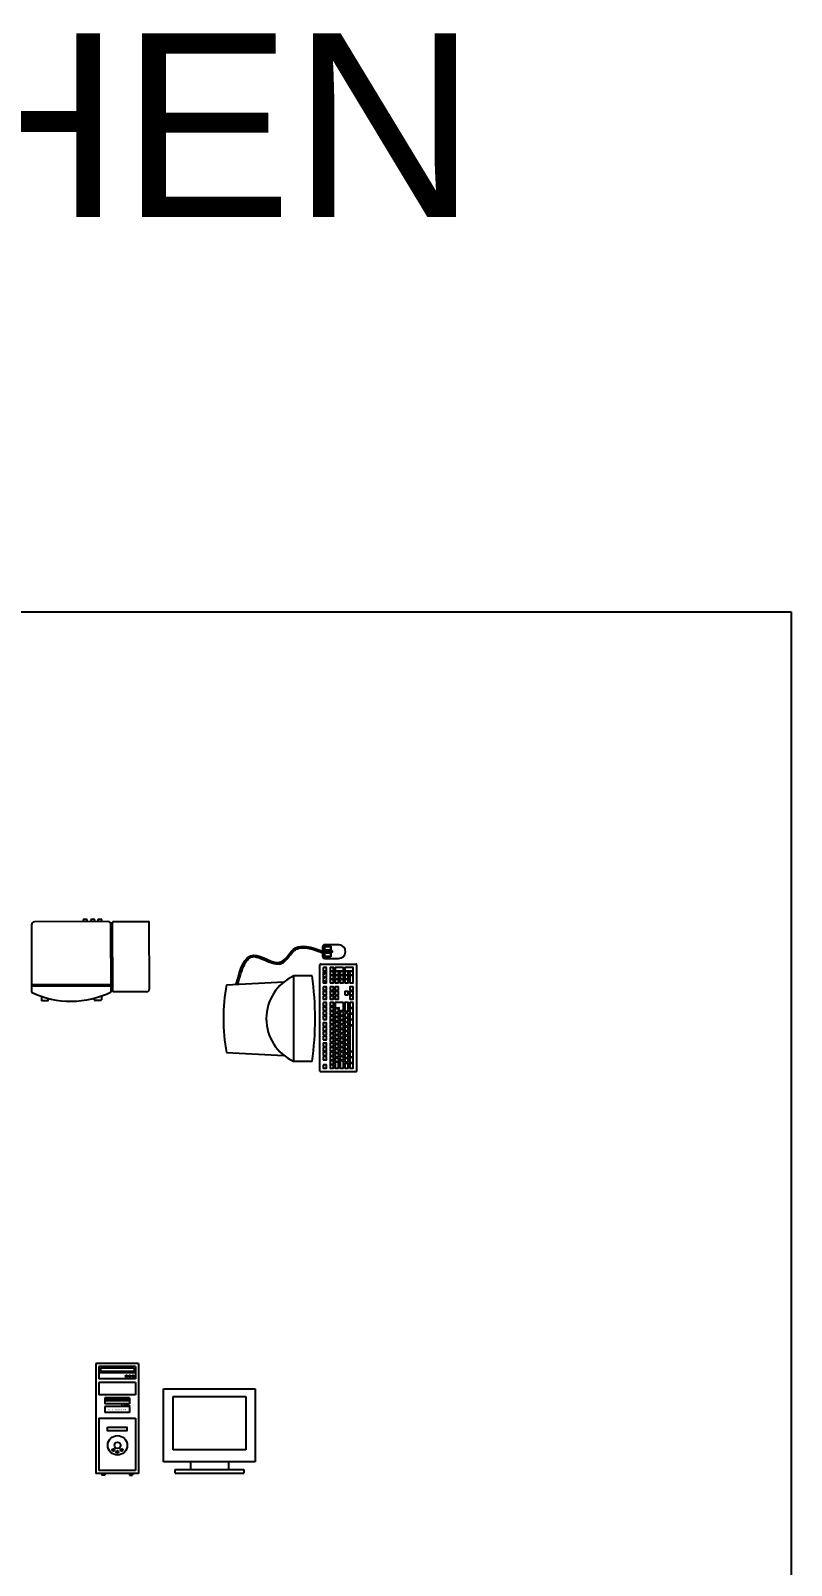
# Model space of a CAD drawing. Header units: metres. Extents: x 3586 to 7307, y 3108 to 6437.
# Drawn here: x 4054.956 to 4055.301, y 3258.459 to 3259.154 of the extents above; entities that cross this region are included whole.
import ezdxf

# ---------------------------------------------------------------- set-up
doc = ezdxf.new("R2010")
doc.units = ezdxf.units.M
doc.layers.add('FURNITURE', color=40, linetype='Continuous')
doc.styles.get("Standard").update_dxf_attribs({"font": 'arial.ttf'})

# ---------------------------------------------------------------- blocks, each defined once
blk = doc.blocks.new('KEYBOARD')
for p, q in [((-94.7, 0), (94.7, 0)), ((-95.7, -64.3), (-95.7, -1)), ((-79.2, -27), (-89.2, -27)), ((26.8, -27), (18.6, -27)), ((95.7, -1), (95.7, -64.3)), ((-89.7, -27.5), (-89.7, -32.5)), ((-89.7, -36.3), (-89.7, -41.3)), ((-89.2, -33), (-79.2, -33)), ((-76.7, -35.8), (-89.2, -35.8)), ((-89.2, -41.8), (-76.7, -41.8)), ((-78.7, -32.5), (-78.7, -27.5)), ((-76.2, -41.3), (-76.2, -36.3)), ((11.3, -50), (11.3, -45)), ((26.8, -44.5), (11.8, -44.5)), ((11.8, -50.5), (26.8, -50.5)), ((12.9, -41.3), (12.9, -34.9)), ((13.4, -34.4), (17.6, -34.4)), ((13.4, -41.8), (26.8, -41.8)), ((18.1, -27.5), (18.1, -33.9)), ((27.3, -41.3), (27.3, -27.5)), ((27.3, -50), (27.3, -45)), ((94.7, -65.3), (-94.7, -65.3))]:
    blk.add_line(p, q)
for points in [[(-89.2, -12), (-84.2, -12, 0.414214), (-83.7, -11.5), (-83.7, -6.5, 0.414214), (-84.2, -6), (-89.2, -6, 0.414214), (-89.7, -6.5), (-89.7, -11.5, 0.414214)], [(-89.2, -24.3), (-84.2, -24.3, 0.414214), (-83.7, -23.8), (-83.7, -18.8, 0.414214), (-84.2, -18.3), (-89.2, -18.3, 0.414214), (-89.7, -18.8), (-89.7, -23.8, 0.414214)], [(-81.7, -24.3), (-76.7, -24.3, 0.414214), (-76.2, -23.8), (-76.2, -18.8, 0.414214), (-76.7, -18.3), (-81.7, -18.3, 0.414214), (-82.2, -18.8), (-82.2, -23.8, 0.414214)], [(-77, -33), (-72, -33, 0.414214), (-71.5, -32.5), (-71.5, -27.5, 0.414214), (-72, -27), (-77, -27, 0.414214), (-77.5, -27.5), (-77.5, -32.5, 0.414214)], [(-74.2, -12), (-69.2, -12, 0.414214), (-68.7, -11.5), (-68.7, -6.5, 0.414214), (-69.2, -6), (-74.2, -6, 0.414214), (-74.7, -6.5), (-74.7, -11.5, 0.414214)], [(-74.2, -24.3), (-69.2, -24.3, 0.414214), (-68.7, -23.8), (-68.7, -18.8, 0.414214), (-69.2, -18.3), (-74.2, -18.3, 0.414214), (-74.7, -18.8), (-74.7, -23.8, 0.414214)], [(-69, -33), (-64, -33, 0.414214), (-63.5, -32.5), (-63.5, -27.5, 0.414214), (-64, -27), (-69, -27, 0.414214), (-69.5, -27.5), (-69.5, -32.5, 0.414214)], [(-66.2, -12), (-61.2, -12, 0.414214), (-60.7, -11.5), (-60.7, -6.5, 0.414214), (-61.2, -6), (-66.2, -6, 0.414214), (-66.7, -6.5), (-66.7, -11.5, 0.414214)], [(-66.2, -24.3), (-61.2, -24.3, 0.414214), (-60.7, -23.8), (-60.7, -18.8, 0.414214), (-61.2, -18.3), (-66.2, -18.3, 0.414214), (-66.7, -18.8), (-66.7, -23.8, 0.414214)], [(-61, -33), (-56, -33, 0.414214), (-55.5, -32.5), (-55.5, -27.5, 0.414214), (-56, -27), (-61, -27, 0.414214), (-61.5, -27.5), (-61.5, -32.5, 0.414214)], [(-58.2, -12), (-53.2, -12, 0.414214), (-52.7, -11.5), (-52.7, -6.5, 0.414214), (-53.2, -6), (-58.2, -6, 0.414214), (-58.7, -6.5), (-58.7, -11.5, 0.414214)], [(-58.2, -24.3), (-53.2, -24.3, 0.414214), (-52.7, -23.8), (-52.7, -18.8, 0.414214), (-53.2, -18.3), (-58.2, -18.3, 0.414214), (-58.7, -18.8), (-58.7, -23.8, 0.414214)], [(-53, -33), (-48, -33, 0.414214), (-47.5, -32.5), (-47.5, -27.5, 0.414214), (-48, -27), (-53, -27, 0.414214), (-53.5, -27.5), (-53.5, -32.5, 0.414214)], [(-50.2, -12), (-45.2, -12, 0.414214), (-44.7, -11.5), (-44.7, -6.5, 0.414214), (-45.2, -6), (-50.2, -6, 0.414214), (-50.7, -6.5), (-50.7, -11.5, 0.414214)], [(-50.2, -24.3), (-45.2, -24.3, 0.414214), (-44.7, -23.8), (-44.7, -18.8, 0.414214), (-45.2, -18.3), (-50.2, -18.3, 0.414214), (-50.7, -18.8), (-50.7, -23.8, 0.414214)], [(-45, -33), (-40, -33, 0.414214), (-39.5, -32.5), (-39.5, -27.5, 0.414214), (-40, -27), (-45, -27, 0.414214), (-45.5, -27.5), (-45.5, -32.5, 0.414214)], [(-42, -24.3), (-37, -24.3, 0.414214), (-36.5, -23.8), (-36.5, -18.8, 0.414214), (-37, -18.3), (-42, -18.3, 0.414214), (-42.5, -18.8), (-42.5, -23.8, 0.414214)], [(-38.2, -12), (-33.2, -12, 0.414214), (-32.7, -11.5), (-32.7, -6.5, 0.414214), (-33.2, -6), (-38.2, -6, 0.414214), (-38.7, -6.5), (-38.7, -11.5, 0.414214)], [(-36.8, -33), (-31.8, -33, 0.414214), (-31.3, -32.5), (-31.3, -27.5, 0.414214), (-31.8, -27), (-36.8, -27, 0.414214), (-37.3, -27.5), (-37.3, -32.5, 0.414214)], [(-34, -24.3), (-29, -24.3, 0.414214), (-28.5, -23.8), (-28.5, -18.8, 0.414214), (-29, -18.3), (-34, -18.3, 0.414214), (-34.5, -18.8), (-34.5, -23.8, 0.414214)], [(-30.2, -12), (-25.2, -12, 0.414214), (-24.7, -11.5), (-24.7, -6.5, 0.414214), (-25.2, -6), (-30.2, -6, 0.414214), (-30.7, -6.5), (-30.7, -11.5, 0.414214)], [(-28.8, -33), (-23.8, -33, 0.414214), (-23.3, -32.5), (-23.3, -27.5, 0.414214), (-23.8, -27), (-28.8, -27, 0.414214), (-29.3, -27.5), (-29.3, -32.5, 0.414214)], [(-26, -24.3), (-21, -24.3, 0.414214), (-20.5, -23.8), (-20.5, -18.8, 0.414214), (-21, -18.3), (-26, -18.3, 0.414214), (-26.5, -18.8), (-26.5, -23.8, 0.414214)], [(-22.2, -12), (-17.2, -12, 0.414214), (-16.7, -11.5), (-16.7, -6.5, 0.414214), (-17.2, -6), (-22.2, -6, 0.414214), (-22.7, -6.5), (-22.7, -11.5, 0.414214)], [(-20.8, -33), (-15.8, -33, 0.414214), (-15.3, -32.5), (-15.3, -27.5, 0.414214), (-15.8, -27), (-20.8, -27, 0.414214), (-21.3, -27.5), (-21.3, -32.5, 0.414214)], [(-18, -24.3), (-13, -24.3, 0.414214), (-12.5, -23.8), (-12.5, -18.8, 0.414214), (-13, -18.3), (-18, -18.3, 0.414214), (-18.5, -18.8), (-18.5, -23.8, 0.414214)], [(-14.2, -12), (-9.2, -12, 0.414214), (-8.7, -11.5), (-8.7, -6.5, 0.414214), (-9.2, -6), (-14.2, -6, 0.414214), (-14.7, -6.5), (-14.7, -11.5, 0.414214)], [(-12.8, -33), (-7.8, -33, 0.414214), (-7.3, -32.5), (-7.3, -27.5, 0.414214), (-7.8, -27), (-12.8, -27, 0.414214), (-13.3, -27.5), (-13.3, -32.5, 0.414214)], [(-10, -24.3), (-5, -24.3, 0.414214), (-4.5, -23.8), (-4.5, -18.8, 0.414214), (-5, -18.3), (-10, -18.3, 0.414214), (-10.5, -18.8), (-10.5, -23.8, 0.414214)], [(-4.8, -33), (0.2, -33, 0.414214), (0.7, -32.5), (0.7, -27.5, 0.414214), (0.2, -27), (-4.8, -27, 0.414214), (-5.3, -27.5), (-5.3, -32.5, 0.414214)], [(-2.2, -12), (2.8, -12, 0.414214), (3.3, -11.5), (3.3, -6.5, 0.414214), (2.8, -6), (-2.2, -6, 0.414214), (-2.7, -6.5), (-2.7, -11.5, 0.414214)], [(-2.2, -24.3), (2.8, -24.3, 0.414214), (3.3, -23.8), (3.3, -18.8, 0.414214), (2.8, -18.3), (-2.2, -18.3, 0.414214), (-2.7, -18.8), (-2.7, -23.8, 0.414214)], [(3, -33), (8, -33, 0.414214), (8.5, -32.5), (8.5, -27.5, 0.414214), (8, -27), (3, -27, 0.414214), (2.5, -27.5), (2.5, -32.5, 0.414214)], [(5.8, -12), (10.8, -12, 0.414214), (11.3, -11.5), (11.3, -6.5, 0.414214), (10.8, -6), (5.8, -6, 0.414214), (5.3, -6.5), (5.3, -11.5, 0.414214)], [(5.8, -24.3), (10.8, -24.3, 0.414214), (11.3, -23.8), (11.3, -18.8, 0.414214), (10.8, -18.3), (5.8, -18.3, 0.414214), (5.3, -18.8), (5.3, -23.8, 0.414214)], [(11, -33), (16, -33, 0.414214), (16.5, -32.5), (16.5, -27.5, 0.414214), (16, -27), (11, -27, 0.414214), (10.5, -27.5), (10.5, -32.5, 0.414214)], [(13.8, -12), (18.8, -12, 0.414214), (19.3, -11.5), (19.3, -6.5, 0.414214), (18.8, -6), (13.8, -6, 0.414214), (13.3, -6.5), (13.3, -11.5, 0.414214)], [(13.8, -24.3), (18.8, -24.3, 0.414214), (19.3, -23.8), (19.3, -18.8, 0.414214), (18.8, -18.3), (13.8, -18.3, 0.414214), (13.3, -18.8), (13.3, -23.8, 0.414214)], [(21.8, -12), (26.8, -12, 0.414214), (27.3, -11.5), (27.3, -6.5, 0.414214), (26.8, -6), (21.8, -6, 0.414214), (21.3, -6.5), (21.3, -11.5, 0.414214)], [(21.8, -24.3), (26.8, -24.3, 0.414214), (27.3, -23.8), (27.3, -18.8, 0.414214), (26.8, -18.3), (21.8, -18.3, 0.414214), (21.3, -18.8), (21.3, -23.8, 0.414214)], [(33.8, -12), (38.8, -12, 0.414214), (39.3, -11.5), (39.3, -6.5, 0.414214), (38.8, -6), (33.8, -6, 0.414214), (33.3, -6.5), (33.3, -11.5, 0.414214)], [(33.8, -24.3), (38.8, -24.3, 0.414214), (39.3, -23.8), (39.3, -18.8, 0.414214), (38.8, -18.3), (33.8, -18.3, 0.414214), (33.3, -18.8), (33.3, -23.8, 0.414214)], [(33.8, -33), (38.8, -33, 0.414214), (39.3, -32.5), (39.3, -27.5, 0.414214), (38.8, -27), (33.8, -27, 0.414214), (33.3, -27.5), (33.3, -32.5, 0.414214)], [(41.8, -12), (46.8, -12, 0.414214), (47.3, -11.5), (47.3, -6.5, 0.414214), (46.8, -6), (41.8, -6, 0.414214), (41.3, -6.5), (41.3, -11.5, 0.414214)], [(41.8, -24.3), (46.8, -24.3, 0.414214), (47.3, -23.8), (47.3, -18.8, 0.414214), (46.8, -18.3), (41.8, -18.3, 0.414214), (41.3, -18.8), (41.3, -23.8, 0.414214)], [(41.8, -33), (46.8, -33, 0.414214), (47.3, -32.5), (47.3, -27.5, 0.414214), (46.8, -27), (41.8, -27, 0.414214), (41.3, -27.5), (41.3, -32.5, 0.414214)], [(49.8, -12), (54.8, -12, 0.414214), (55.3, -11.5), (55.3, -6.5, 0.414214), (54.8, -6), (49.8, -6, 0.414214), (49.3, -6.5), (49.3, -11.5, 0.414214)], [(49.8, -24.3), (54.8, -24.3, 0.414214), (55.3, -23.8), (55.3, -18.8, 0.414214), (54.8, -18.3), (49.8, -18.3, 0.414214), (49.3, -18.8), (49.3, -23.8, 0.414214)], [(49.8, -33), (54.8, -33, 0.414214), (55.3, -32.5), (55.3, -27.5, 0.414214), (54.8, -27), (49.8, -27, 0.414214), (49.3, -27.5), (49.3, -32.5, 0.414214)], [(62.8, -6, 0.414214), (62.3, -6.5), (62.3, -11.5, 0.414214), (62.8, -12), (82.1, -12, 0.414214), (82.6, -11.5), (82.6, -6.5, 0.414214), (82.1, -6)], [(62.8, -24.3), (67.8, -24.3, 0.414214), (68.3, -23.8), (68.3, -18.8, 0.414214), (67.8, -18.3), (62.8, -18.3, 0.414214), (62.3, -18.8), (62.3, -23.8, 0.414214)], [(62.8, -33), (67.8, -33, 0.414214), (68.3, -32.5), (68.3, -27.5, 0.414214), (67.8, -27), (62.8, -27, 0.414214), (62.3, -27.5), (62.3, -32.5, 0.414214)], [(69.9, -24.3), (74.9, -24.3, 0.414214), (75.4, -23.8), (75.4, -18.8, 0.414214), (74.9, -18.3), (69.9, -18.3, 0.414214), (69.4, -18.8), (69.4, -23.8, 0.414214)], [(69.9, -33), (74.9, -33, 0.414214), (75.4, -32.5), (75.4, -27.5, 0.414214), (74.9, -27), (69.9, -27, 0.414214), (69.4, -27.5), (69.4, -32.5, 0.414214)], [(77.1, -24.3), (82.1, -24.3, 0.414214), (82.6, -23.8), (82.6, -18.8, 0.414214), (82.1, -18.3), (77.1, -18.3, 0.414214), (76.6, -18.8), (76.6, -23.8, 0.414214)], [(77.1, -33), (82.1, -33, 0.414214), (82.6, -32.5), (82.6, -27.5, 0.414214), (82.1, -27), (77.1, -27, 0.414214), (76.6, -27.5), (76.6, -32.5, 0.414214)], [(84.2, -12), (89.2, -12, 0.414214), (89.7, -11.5), (89.7, -6.5, 0.414214), (89.2, -6), (84.2, -6, 0.414214), (83.7, -6.5), (83.7, -11.5, 0.414214)], [(84.2, -24.3), (89.2, -24.3, 0.414214), (89.7, -23.8), (89.7, -18.8, 0.414214), (89.2, -18.3), (84.2, -18.3, 0.414214), (83.7, -18.8), (83.7, -23.8, 0.414214)], [(89.2, -41.8, 0.414214), (89.7, -41.3), (89.7, -27.5, 0.414214), (89.2, -27), (84.2, -27, 0.414214), (83.7, -27.5), (83.7, -41.3, 0.414214), (84.2, -41.8)], [(-81.5, -50.5, 0.414214), (-81, -50), (-81, -45, 0.414214), (-81.5, -44.5), (-89.2, -44.5, 0.414214), (-89.7, -45), (-89.7, -50, 0.414214), (-89.2, -50.5)], [(-81.5, -59.3, 0.414214), (-81, -58.8), (-81, -53.8, 0.414214), (-81.5, -53.3), (-89.2, -53.3, 0.414214), (-89.7, -53.8), (-89.7, -58.8, 0.414214), (-89.2, -59.3)], [(-71.2, -59.3, 0.414214), (-70.7, -58.8), (-70.7, -53.8, 0.414214), (-71.2, -53.3), (-78.9, -53.3, 0.414214), (-79.4, -53.8), (-79.4, -58.8, 0.414214), (-78.9, -59.3)], [(-77.9, -50.5), (-72.9, -50.5, 0.414214), (-72.4, -50), (-72.4, -45, 0.414214), (-72.9, -44.5), (-77.9, -44.5, 0.414214), (-78.4, -45), (-78.4, -50, 0.414214)], [(-74.2, -41.8), (-69.2, -41.8, 0.414214), (-68.7, -41.3), (-68.7, -36.3, 0.414214), (-69.2, -35.8), (-74.2, -35.8, 0.414214), (-74.7, -36.3), (-74.7, -41.3, 0.414214)], [(-69.9, -50.5), (-64.9, -50.5, 0.414214), (-64.4, -50), (-64.4, -45, 0.414214), (-64.9, -44.5), (-69.9, -44.5, 0.414214), (-70.4, -45), (-70.4, -50, 0.414214)], [(-61, -59.3, 0.414214), (-60.5, -58.8), (-60.5, -53.8, 0.414214), (-61, -53.3), (-68.7, -53.3, 0.414214), (-69.2, -53.8), (-69.2, -58.8, 0.414214), (-68.7, -59.3)], [(-66.2, -41.8), (-61.2, -41.8, 0.414214), (-60.7, -41.3), (-60.7, -36.3, 0.414214), (-61.2, -35.8), (-66.2, -35.8, 0.414214), (-66.7, -36.3), (-66.7, -41.3, 0.414214)], [(-61.9, -50.5), (-56.9, -50.5, 0.414214), (-56.4, -50), (-56.4, -45, 0.414214), (-56.9, -44.5), (-61.9, -44.5, 0.414214), (-62.4, -45), (-62.4, -50, 0.414214)], [(-58.4, -53.3, 0.414214), (-58.9, -53.8), (-58.9, -58.8, 0.414214), (-58.4, -59.3), (-14.4, -59.3, 0.414214), (-13.9, -58.8), (-13.9, -53.8, 0.414214), (-14.4, -53.3)], [(-58.2, -41.8), (-53.2, -41.8, 0.414214), (-52.7, -41.3), (-52.7, -36.3, 0.414214), (-53.2, -35.8), (-58.2, -35.8, 0.414214), (-58.7, -36.3), (-58.7, -41.3, 0.414214)], [(-53.9, -50.5), (-48.9, -50.5, 0.414214), (-48.4, -50), (-48.4, -45, 0.414214), (-48.9, -44.5), (-53.9, -44.5, 0.414214), (-54.4, -45), (-54.4, -50, 0.414214)], [(-50.2, -41.8), (-45.2, -41.8, 0.414214), (-44.7, -41.3), (-44.7, -36.3, 0.414214), (-45.2, -35.8), (-50.2, -35.8, 0.414214), (-50.7, -36.3), (-50.7, -41.3, 0.414214)], [(-45.9, -50.5), (-40.9, -50.5, 0.414214), (-40.4, -50), (-40.4, -45, 0.414214), (-40.9, -44.5), (-45.9, -44.5, 0.414214), (-46.4, -45), (-46.4, -50, 0.414214)], [(-42, -41.8), (-37, -41.8, 0.414214), (-36.5, -41.3), (-36.5, -36.3, 0.414214), (-37, -35.8), (-42, -35.8, 0.414214), (-42.5, -36.3), (-42.5, -41.3, 0.414214)], [(-37.7, -50.5), (-32.7, -50.5, 0.414214), (-32.2, -50), (-32.2, -45, 0.414214), (-32.7, -44.5), (-37.7, -44.5, 0.414214), (-38.2, -45), (-38.2, -50, 0.414214)], [(-34, -41.8), (-29, -41.8, 0.414214), (-28.5, -41.3), (-28.5, -36.3, 0.414214), (-29, -35.8), (-34, -35.8, 0.414214), (-34.5, -36.3), (-34.5, -41.3, 0.414214)], [(-29.7, -50.5), (-24.7, -50.5, 0.414214), (-24.2, -50), (-24.2, -45, 0.414214), (-24.7, -44.5), (-29.7, -44.5, 0.414214), (-30.2, -45), (-30.2, -50, 0.414214)], [(-26, -41.8), (-21, -41.8, 0.414214), (-20.5, -41.3), (-20.5, -36.3, 0.414214), (-21, -35.8), (-26, -35.8, 0.414214), (-26.5, -36.3), (-26.5, -41.3, 0.414214)], [(-21.7, -50.5), (-16.7, -50.5, 0.414214), (-16.2, -50), (-16.2, -45, 0.414214), (-16.7, -44.5), (-21.7, -44.5, 0.414214), (-22.2, -45), (-22.2, -50, 0.414214)], [(-18, -41.8), (-13, -41.8, 0.414214), (-12.5, -41.3), (-12.5, -36.3, 0.414214), (-13, -35.8), (-18, -35.8, 0.414214), (-18.5, -36.3), (-18.5, -41.3, 0.414214)], [(-13.7, -50.5), (-8.7, -50.5, 0.414214), (-8.2, -50), (-8.2, -45, 0.414214), (-8.7, -44.5), (-13.7, -44.5, 0.414214), (-14.2, -45), (-14.2, -50, 0.414214)], [(-4, -59.3, 0.414214), (-3.5, -58.8), (-3.5, -53.8, 0.414214), (-4, -53.3), (-11.7, -53.3, 0.414214), (-12.2, -53.8), (-12.2, -58.8, 0.414214), (-11.7, -59.3)], [(-10, -41.8), (-5, -41.8, 0.414214), (-4.5, -41.3), (-4.5, -36.3, 0.414214), (-5, -35.8), (-10, -35.8, 0.414214), (-10.5, -36.3), (-10.5, -41.3, 0.414214)], [(-5.7, -50.5), (-0.7, -50.5, 0.414214), (-0.2, -50), (-0.2, -45, 0.414214), (-0.7, -44.5), (-5.7, -44.5, 0.414214), (-6.2, -45), (-6.2, -50, 0.414214)], [(-2.2, -41.8), (2.8, -41.8, 0.414214), (3.3, -41.3), (3.3, -36.3, 0.414214), (2.8, -35.8), (-2.2, -35.8, 0.414214), (-2.7, -36.3), (-2.7, -41.3, 0.414214)], [(6.3, -59.3, 0.414214), (6.8, -58.8), (6.8, -53.8, 0.414214), (6.3, -53.3), (-1.5, -53.3, 0.414214), (-2, -53.8), (-2, -58.8, 0.414214), (-1.5, -59.3)], [(2.1, -50.5), (7.1, -50.5, 0.414214), (7.6, -50), (7.6, -45, 0.414214), (7.1, -44.5), (2.1, -44.5, 0.414214), (1.6, -45), (1.6, -50, 0.414214)], [(5.5, -41.8), (10.5, -41.8, 0.414214), (11, -41.3), (11, -36.3, 0.414214), (10.5, -35.8), (5.5, -35.8, 0.414214), (5, -36.3), (5, -41.3, 0.414214)], [(16.5, -59.3, 0.414214), (17, -58.8), (17, -53.8, 0.414214), (16.5, -53.3), (8.8, -53.3, 0.414214), (8.3, -53.8), (8.3, -58.8, 0.414214), (8.8, -59.3)], [(26.8, -59.3, 0.414214), (27.3, -58.8), (27.3, -53.8, 0.414214), (26.8, -53.3), (19, -53.3, 0.414214), (18.5, -53.8), (18.5, -58.8, 0.414214), (19, -59.3)], [(33.8, -59.3), (38.8, -59.3, 0.414214), (39.3, -58.8), (39.3, -53.8, 0.414214), (38.8, -53.3), (33.8, -53.3, 0.414214), (33.3, -53.8), (33.3, -58.8, 0.414214)], [(41.8, -50.5), (46.8, -50.5, 0.414214), (47.3, -50), (47.3, -45, 0.414214), (46.8, -44.5), (41.8, -44.5, 0.414214), (41.3, -45), (41.3, -50, 0.414214)], [(41.8, -59.3), (46.8, -59.3, 0.414214), (47.3, -58.8), (47.3, -53.8, 0.414214), (46.8, -53.3), (41.8, -53.3, 0.414214), (41.3, -53.8), (41.3, -58.8, 0.414214)], [(49.8, -59.3), (54.8, -59.3, 0.414214), (55.3, -58.8), (55.3, -53.8, 0.414214), (54.8, -53.3), (49.8, -53.3, 0.414214), (49.3, -53.8), (49.3, -58.8, 0.414214)], [(62.8, -41.8), (67.8, -41.8, 0.414214), (68.3, -41.3), (68.3, -36.3, 0.414214), (67.8, -35.8), (62.8, -35.8, 0.414214), (62.3, -36.3), (62.3, -41.3, 0.414214)], [(62.8, -50.5), (67.8, -50.5, 0.414214), (68.3, -50), (68.3, -45, 0.414214), (67.8, -44.5), (62.8, -44.5, 0.414214), (62.3, -45), (62.3, -50, 0.414214)], [(74.9, -59.3, 0.414214), (75.4, -58.8), (75.4, -53.8, 0.414214), (74.9, -53.3), (62.8, -53.3, 0.414214), (62.3, -53.8), (62.3, -58.8, 0.414214), (62.8, -59.3)], [(69.9, -41.8), (74.9, -41.8, 0.414214), (75.4, -41.3), (75.4, -36.3, 0.414214), (74.9, -35.8), (69.9, -35.8, 0.414214), (69.4, -36.3), (69.4, -41.3, 0.414214)], [(69.9, -50.5), (74.9, -50.5, 0.414214), (75.4, -50), (75.4, -45, 0.414214), (74.9, -44.5), (69.9, -44.5, 0.414214), (69.4, -45), (69.4, -50, 0.414214)], [(77.1, -41.8), (82.1, -41.8, 0.414214), (82.6, -41.3), (82.6, -36.3, 0.414214), (82.1, -35.8), (77.1, -35.8, 0.414214), (76.6, -36.3), (76.6, -41.3, 0.414214)], [(77.1, -50.5), (82.1, -50.5, 0.414214), (82.6, -50), (82.6, -45, 0.414214), (82.1, -44.5), (77.1, -44.5, 0.414214), (76.6, -45), (76.6, -50, 0.414214)], [(77.1, -59.3), (82.1, -59.3, 0.414214), (82.6, -58.8), (82.6, -53.8, 0.414214), (82.1, -53.3), (77.1, -53.3, 0.414214), (76.6, -53.8), (76.6, -58.8, 0.414214)], [(89.2, -59.3, 0.414214), (89.7, -58.8), (89.7, -45, 0.414214), (89.2, -44.5), (84.2, -44.5, 0.414214), (83.7, -45), (83.7, -58.8, 0.414214), (84.2, -59.3)]]:
    blk.add_lwpolyline(points, format="xyb", close=True)
for points in [[(64.3, -8.8), (65.6, -8.8), (65.6, -8.4), (64.3, -8.4)], [(71.4, -8.8), (72.8, -8.8), (72.8, -8.4), (71.4, -8.4)], [(78.6, -8.8), (79.9, -8.8), (79.9, -8.4), (78.6, -8.4)]]:
    blk.add_lwpolyline(points, close=True)
for centre, radius, start, end in [((94.7, -1), 1, 0, 90), ((-94.7, -1), 1, 90, 180), ((-89.2, -27.5), 0.5, 90, 180), ((-79.2, -27.5), 0.5, 0, 90), ((18.6, -27.5), 0.5, 90, 180), ((26.8, -27.5), 0.5, 0, 90), ((-89.2, -32.5), 0.5, 180, 270), ((-89.2, -36.3), 0.5, 90, 180), ((-89.2, -41.3), 0.5, 180, 270), ((-79.2, -32.5), 0.5, 270, 0), ((-76.7, -36.3), 0.5, 0, 90), ((-76.7, -41.3), 0.5, 270, 0), ((11.8, -45), 0.5, 90, 180), ((11.8, -50), 0.5, 180, 270), ((13.4, -34.9), 0.5, 90, 180), ((13.4, -41.3), 0.5, 180, 270), ((17.6, -33.9), 0.5, 270, 0), ((26.8, -41.3), 0.5, 270, 0), ((26.8, -45), 0.5, 0, 90), ((26.8, -50), 0.5, 270, 0), ((-94.7, -64.3), 1, 180, 270), ((94.7, -64.3), 1, 270, 0)]:
    blk.add_arc(centre, radius, start, end)

msp = doc.modelspace()

# ---------------------------------------------------------------- linework, layer by layer
for p, q in [((4053.86231, 3258.89069), (4055.30053, 3258.89069)), ((4055.30053, 3258.89069), (4055.30053, 3257.92228))]:
    msp.add_line(p, q)
at = {"layer": 'FURNITURE'}
for p, q in [((4054.95662, 3258.749), (4054.95672, 3258.71856)), ((4054.99121, 3258.7505), (4054.958, 3258.75039)), ((4054.98184, 3258.75142), (4054.97996, 3258.75141)), ((4054.97996, 3258.75141), (4054.97996, 3258.75046)), ((4054.98184, 3258.75047), (4054.98184, 3258.75142)), ((4054.98531, 3258.75143), (4054.98343, 3258.75142)), ((4054.98343, 3258.75142), (4054.98343, 3258.75047)), ((4054.98531, 3258.75048), (4054.98531, 3258.75143)), ((4054.98849, 3258.75144), (4054.98661, 3258.75143)), ((4054.98661, 3258.75143), (4054.98661, 3258.75048)), ((4054.98849, 3258.75049), (4054.98849, 3258.75144)), ((4054.99269, 3258.71868), (4054.99259, 3258.74912)), ((4054.99347, 3258.71868), (4054.99337, 3258.75023)), ((4054.99365, 3258.7505), (4055.0097, 3258.75056)), ((4055.01007, 3258.72012), (4055.00997, 3258.75028)), ((4054.99268, 3258.72203), (4054.95671, 3258.72191)), ((4054.99268, 3258.72125), (4054.95671, 3258.72113)), ((4055.04492, 3258.72197), (4055.07086, 3258.72322)), ((4055.07535, 3258.68724), (4055.07535, 3258.72598)), ((4055.08366, 3258.72598), (4055.07535, 3258.72598)), ((4054.96116, 3258.71673), (4054.96117, 3258.71504)), ((4054.96144, 3258.71476), (4054.96396, 3258.71477)), ((4054.96424, 3258.71505), (4054.96423, 3258.71594)), ((4054.9852, 3258.71511), (4054.98519, 3258.716)), ((4054.98799, 3258.71485), (4054.98547, 3258.71484)), ((4054.98826, 3258.71682), (4054.98827, 3258.71512)), ((4055.00869, 3258.71873), (4054.99347, 3258.71868)), ((4055.04492, 3258.69126), (4055.07086, 3258.69001)), ((4055.08366, 3258.68724), (4055.07535, 3258.68724)), ((4054.98576, 3258.55063), (4054.98576, 3258.50082)), ((4055.00513, 3258.55063), (4054.98576, 3258.55063)), ((4055.00375, 3258.54924), (4054.98714, 3258.54924)), ((4054.98714, 3258.54924), (4054.98714, 3258.54371)), ((4054.98714, 3258.54648), (4055.00375, 3258.54648)), ((4054.98784, 3258.54855), (4054.98784, 3258.54717)), ((4055.00306, 3258.54855), (4054.98784, 3258.54855)), ((4054.98784, 3258.54717), (4055.00306, 3258.54717)), ((4055.00306, 3258.54855), (4055.00306, 3258.54717)), ((4055.00375, 3258.54924), (4055.00375, 3258.54371)), ((4055.00513, 3258.55063), (4055.00513, 3258.50082)), ((4055.00375, 3258.54371), (4054.98714, 3258.54371)), ((4054.98714, 3258.54198), (4054.98714, 3258.53645)), ((4055.00375, 3258.54198), (4054.98714, 3258.54198)), ((4055.00375, 3258.54198), (4055.00375, 3258.53645)), ((4055.01645, 3258.50614), (4055.01645, 3258.53915)), ((4055.01645, 3258.53915), (4055.05795, 3258.53915)), ((4055.05795, 3258.53915), (4055.05795, 3258.50614)), ((4055.00375, 3258.53645), (4054.98714, 3258.53645)), ((4054.98991, 3258.53506), (4054.98991, 3258.5323)), ((4055.00098, 3258.53506), (4054.98991, 3258.53506)), ((4055.00098, 3258.53423), (4054.98991, 3258.53423)), ((4055.00098, 3258.53368), (4054.98991, 3258.53368)), ((4055.00098, 3258.5323), (4054.98991, 3258.5323)), ((4055.00098, 3258.53506), (4055.00098, 3258.5323)), ((4055.02077, 3258.53569), (4055.05363, 3258.53569)), ((4055.02077, 3258.51148), (4055.02077, 3258.53569)), ((4055.05363, 3258.53569), (4055.05363, 3258.51148)), ((4054.98714, 3258.52579), (4054.98714, 3258.5022)), ((4054.98714, 3258.52579), (4055.00375, 3258.52579)), ((4055.00098, 3258.5312), (4054.98991, 3258.5312)), ((4054.98991, 3258.5312), (4054.98991, 3258.52843)), ((4055.00098, 3258.52843), (4054.98991, 3258.52843)), ((4055.00098, 3258.5312), (4055.00098, 3258.52843)), ((4055.00375, 3258.52579), (4055.00375, 3258.5022)), ((4055.05363, 3258.51148), (4055.02077, 3258.51148)), ((4055.05795, 3258.50614), (4055.01645, 3258.50614)), ((4055.02855, 3258.50614), (4055.02855, 3258.50268)), ((4055.04585, 3258.50614), (4055.04585, 3258.50268)), ((4055.00513, 3258.50082), (4054.98576, 3258.50082)), ((4055.00375, 3258.5022), (4054.98714, 3258.5022)), ((4054.98853, 3258.50082), (4054.98853, 3258.50013)), ((4054.98991, 3258.50013), (4054.98853, 3258.50013)), ((4054.98991, 3258.50082), (4054.98991, 3258.50013)), ((4055.00098, 3258.50082), (4055.00098, 3258.50013)), ((4055.00098, 3258.50013), (4055.00236, 3258.50013)), ((4055.00236, 3258.50082), (4055.00236, 3258.50013)), ((4055.02164, 3258.50268), (4055.05277, 3258.50268)), ((4055.02164, 3258.50095), (4055.02164, 3258.50268)), ((4055.02164, 3258.50095), (4055.05277, 3258.50095)), ((4055.05277, 3258.50268), (4055.05277, 3258.50095))]:
    msp.add_line(p, q, dxfattribs=at)
msp.add_lwpolyline([(4055.0959, 3258.74005), (4055.08942, 3258.74005, 0.414214), (4055.08838, 3258.73901), (4055.08838, 3258.73486, 0.414214), (4055.08942, 3258.73382), (4055.09564, 3258.73382, 0.958891)], format="xyb", close=True, dxfattribs=at)
for points in [[(4055.08923, 3258.7375), (4055.08923, 3258.73914, -0.414214), (4055.08944, 3258.73934), (4055.09189, 3258.73934, -0.414214), (4055.0921, 3258.73914), (4055.0921, 3258.73748)], [(4055.0921, 3258.73647), (4055.0921, 3258.73481, -0.414214), (4055.09189, 3258.7346), (4055.08944, 3258.7346, -0.414214), (4055.08923, 3258.73481), (4055.08923, 3258.73645)], [(4055.08934, 3258.73752), (4055.08934, 3258.73914, -0.414214), (4055.08944, 3258.73924), (4055.09189, 3258.73924, -0.414214), (4055.09199, 3258.73914), (4055.09199, 3258.7375)], [(4055.09199, 3258.73644), (4055.09199, 3258.73481, -0.414214), (4055.09189, 3258.7347), (4055.08944, 3258.7347, -0.414214), (4055.08934, 3258.73481), (4055.08934, 3258.73643)]]:
    msp.add_lwpolyline(points, format="xyb", dxfattribs=at)
for points in [[(4055.08941, 3258.73681), (4055.08941, 3258.73712), (4055.09098, 3258.73712), (4055.09098, 3258.73681)], [(4054.99786, 3258.53178), (4054.9976, 3258.53178), (4054.9976, 3258.53152), (4054.99786, 3258.53152)], [(4054.99896, 3258.53178), (4054.99877, 3258.53178), (4054.99877, 3258.53158), (4054.99896, 3258.53158)], [(4055.00104, 3258.53178), (4054.99955, 3258.53178), (4054.99955, 3258.53145), (4055.00104, 3258.53145)], [(4054.99106, 3258.52183), (4054.99983, 3258.52183), (4054.99983, 3258.52019), (4054.99106, 3258.52019)]]:
    msp.add_lwpolyline(points, close=True, dxfattribs=at)
for centre, radius in [((4054.99961, 3258.54488), 0.000408), ((4055.00111, 3258.54488), 0.000408), ((4055.00261, 3258.54488), 0.000408), ((4054.99558, 3258.51358), 0.0044), ((4054.99369, 3258.51144), 0.000539), ((4054.99558, 3258.51358), 0.0014), ((4054.99552, 3258.51058), 0.000539), ((4054.99746, 3258.51144), 0.000539)]:
    msp.add_circle(centre, radius, dxfattribs=at)
for centre, radius, start, end in [((4054.95801, 3258.74901), 0.00138, 90.18374, 180.18374), ((4054.99121, 3258.74911), 0.00138, 0.18374, 90.18374), ((4054.99365, 3258.75023), 0.000277, 90.18374, 180.18374), ((4055.0097, 3258.75028), 0.000277, 0.18374, 90.18374), ((4055.00869, 3258.72011), 0.00138, 270.18374, 0.18374), ((4055.1294, 3258.70661), 0.08587, 169.70087, 190.29913), ((4055.08419, 3258.70661), 0.02129, 114.52955, 245.47045), ((4054.94876, 3258.70661), 0.13628, 351.82877, 8.17123), ((4054.97459, 3258.75552), 0.04104, 244.19451, 296.17297), ((4054.96144, 3258.71504), 0.000277, 180.18374, 270.18374), ((4054.96396, 3258.71505), 0.000277, 270.18374, 0.18374), ((4054.98547, 3258.71511), 0.000277, 180.18374, 270.18374), ((4054.98799, 3258.71512), 0.000277, 270.18374, 0.18374)]:
    msp.add_arc(centre, radius, start, end, dxfattribs=at)
msp.add_ellipse((4055.09063, 3258.73697), major_axis=(0.00214, 0), ratio=0.256432, dxfattribs=at)
msp.add_spline([(4055.0493, 3258.72218), (4055.05724, 3258.73536), (4055.06948, 3258.73226), (4055.07617, 3258.73863), (4055.08106, 3258.73928), (4055.08839, 3258.73705)], degree=3, dxfattribs=at)
for points, knots in [([(4055.05003, 3258.72221), (4055.0502, 3258.72285), (4055.05044, 3258.7237), (4055.05115, 3258.7262), (4055.05164, 3258.7278), (4055.0527, 3258.73051), (4055.05326, 3258.73164), (4055.05449, 3258.73341), (4055.05515, 3258.73403), (4055.05637, 3258.73459), (4055.05688, 3258.7347), (4055.05811, 3258.73462), (4055.05883, 3258.73444), (4055.06039, 3258.7339), (4055.06122, 3258.73354), (4055.06331, 3258.73262), (4055.0646, 3258.73205), (4055.06674, 3258.73144), (4055.06761, 3258.73129), (4055.06898, 3258.73138), (4055.06949, 3258.7315), (4055.07043, 3258.73192), (4055.07085, 3258.73221), (4055.07201, 3258.7332), (4055.07267, 3258.73403), (4055.07398, 3258.73568), (4055.07462, 3258.7365), (4055.07568, 3258.73748), (4055.07606, 3258.73777), (4055.07717, 3258.73839), (4055.07799, 3258.73859), (4055.07977, 3258.73872), (4055.08071, 3258.73865), (4055.08252, 3258.73836), (4055.0834, 3258.73813), (4055.08557, 3258.73745), (4055.08684, 3258.73693), (4055.08838, 3258.73641)], [0, 0, 0, 0, 0.720644, 0.720644, 2.161933, 2.161933, 3.478249, 3.478249, 4.794564, 4.794564, 5.686381, 5.686381, 6.578197, 6.578197, 7.470013, 7.470013, 8.772642, 8.772642, 9.673328, 9.673328, 10.211117, 10.211117, 10.748906, 10.748906, 11.809461, 11.809461, 12.870015, 12.870015, 13.440586, 13.440586, 14.46127, 14.46127, 15.481954, 15.481954, 16.502637, 16.502637, 18.014426, 18.014426, 18.014426, 18.014426]), ([(4055.09199, 3258.7375), (4055.09192, 3258.73752), (4055.09184, 3258.73753), (4055.09142, 3258.7376), (4055.09103, 3258.73762), (4055.09014, 3258.73763), (4055.08964, 3258.73758), (4055.08897, 3258.73744), (4055.08875, 3258.73737), (4055.08851, 3258.73722), (4055.08844, 3258.73716), (4055.08837, 3258.73702), (4055.08837, 3258.73694), (4055.08843, 3258.7368), (4055.08848, 3258.73675), (4055.08861, 3258.73666), (4055.0887, 3258.73661), (4055.08905, 3258.73647), (4055.08943, 3258.7364), (4055.09028, 3258.73631), (4055.09076, 3258.73631), (4055.09149, 3258.73636), (4055.09176, 3258.73639), (4055.09199, 3258.73644)], [0.893025, 0.893025, 0.893025, 0.893025, 1.023096, 1.023096, 1.564135, 1.564135, 2.258044, 2.258044, 2.743617, 2.743617, 3.020917, 3.020917, 3.253122, 3.253122, 3.485327, 3.485327, 3.717531, 3.717531, 4.348065, 4.348065, 4.978598, 4.978598, 5.390247, 5.390247, 5.390247, 5.390247]), ([(4055.0921, 3258.73647), (4055.09216, 3258.73648), (4055.09223, 3258.7365), (4055.09248, 3258.73658), (4055.09264, 3258.73665), (4055.09281, 3258.7368), (4055.09286, 3258.73688), (4055.09286, 3258.73697), (4055.09286, 3258.73705), (4055.09283, 3258.73712), (4055.09272, 3258.73723), (4055.09265, 3258.73728), (4055.09244, 3258.73738), (4055.09228, 3258.73743), (4055.0921, 3258.73748)], [5.45839, 5.45839, 5.45839, 5.45839, 5.585717, 5.585717, 5.993092, 5.993092, 6.283185, 6.283185, 6.283185, 6.524213, 6.524213, 6.765242, 6.765242, 7.10784, 7.10784, 7.10784, 7.10784])]:
    msp.add_open_spline(points, degree=3, knots=knots, dxfattribs=at)

# ---------------------------------------------------------------- block references
at = {"layer": 'FURNITURE', "xscale": 0.0002542679258177774, "yscale": 0.0002542679258177774, "zscale": 0.0002542679258177774, "rotation": 90.00000000000001}
msp.add_blockref('KEYBOARD', (4055.08717, 3258.70694), dxfattribs=at)

# ---------------------------------------------------------------- texts
msp.add_text('TOILET AND KITCHEN', height=0.0830121).set_placement((4053.93417, 3259.06934))
at = {"layer": 'FURNITURE'}
msp.add_text('INTEL INSIDE P-4', height=0.0006918, dxfattribs=at).set_placement((4054.99151, 3258.52936))

doc.saveas('drawing.dxf')
